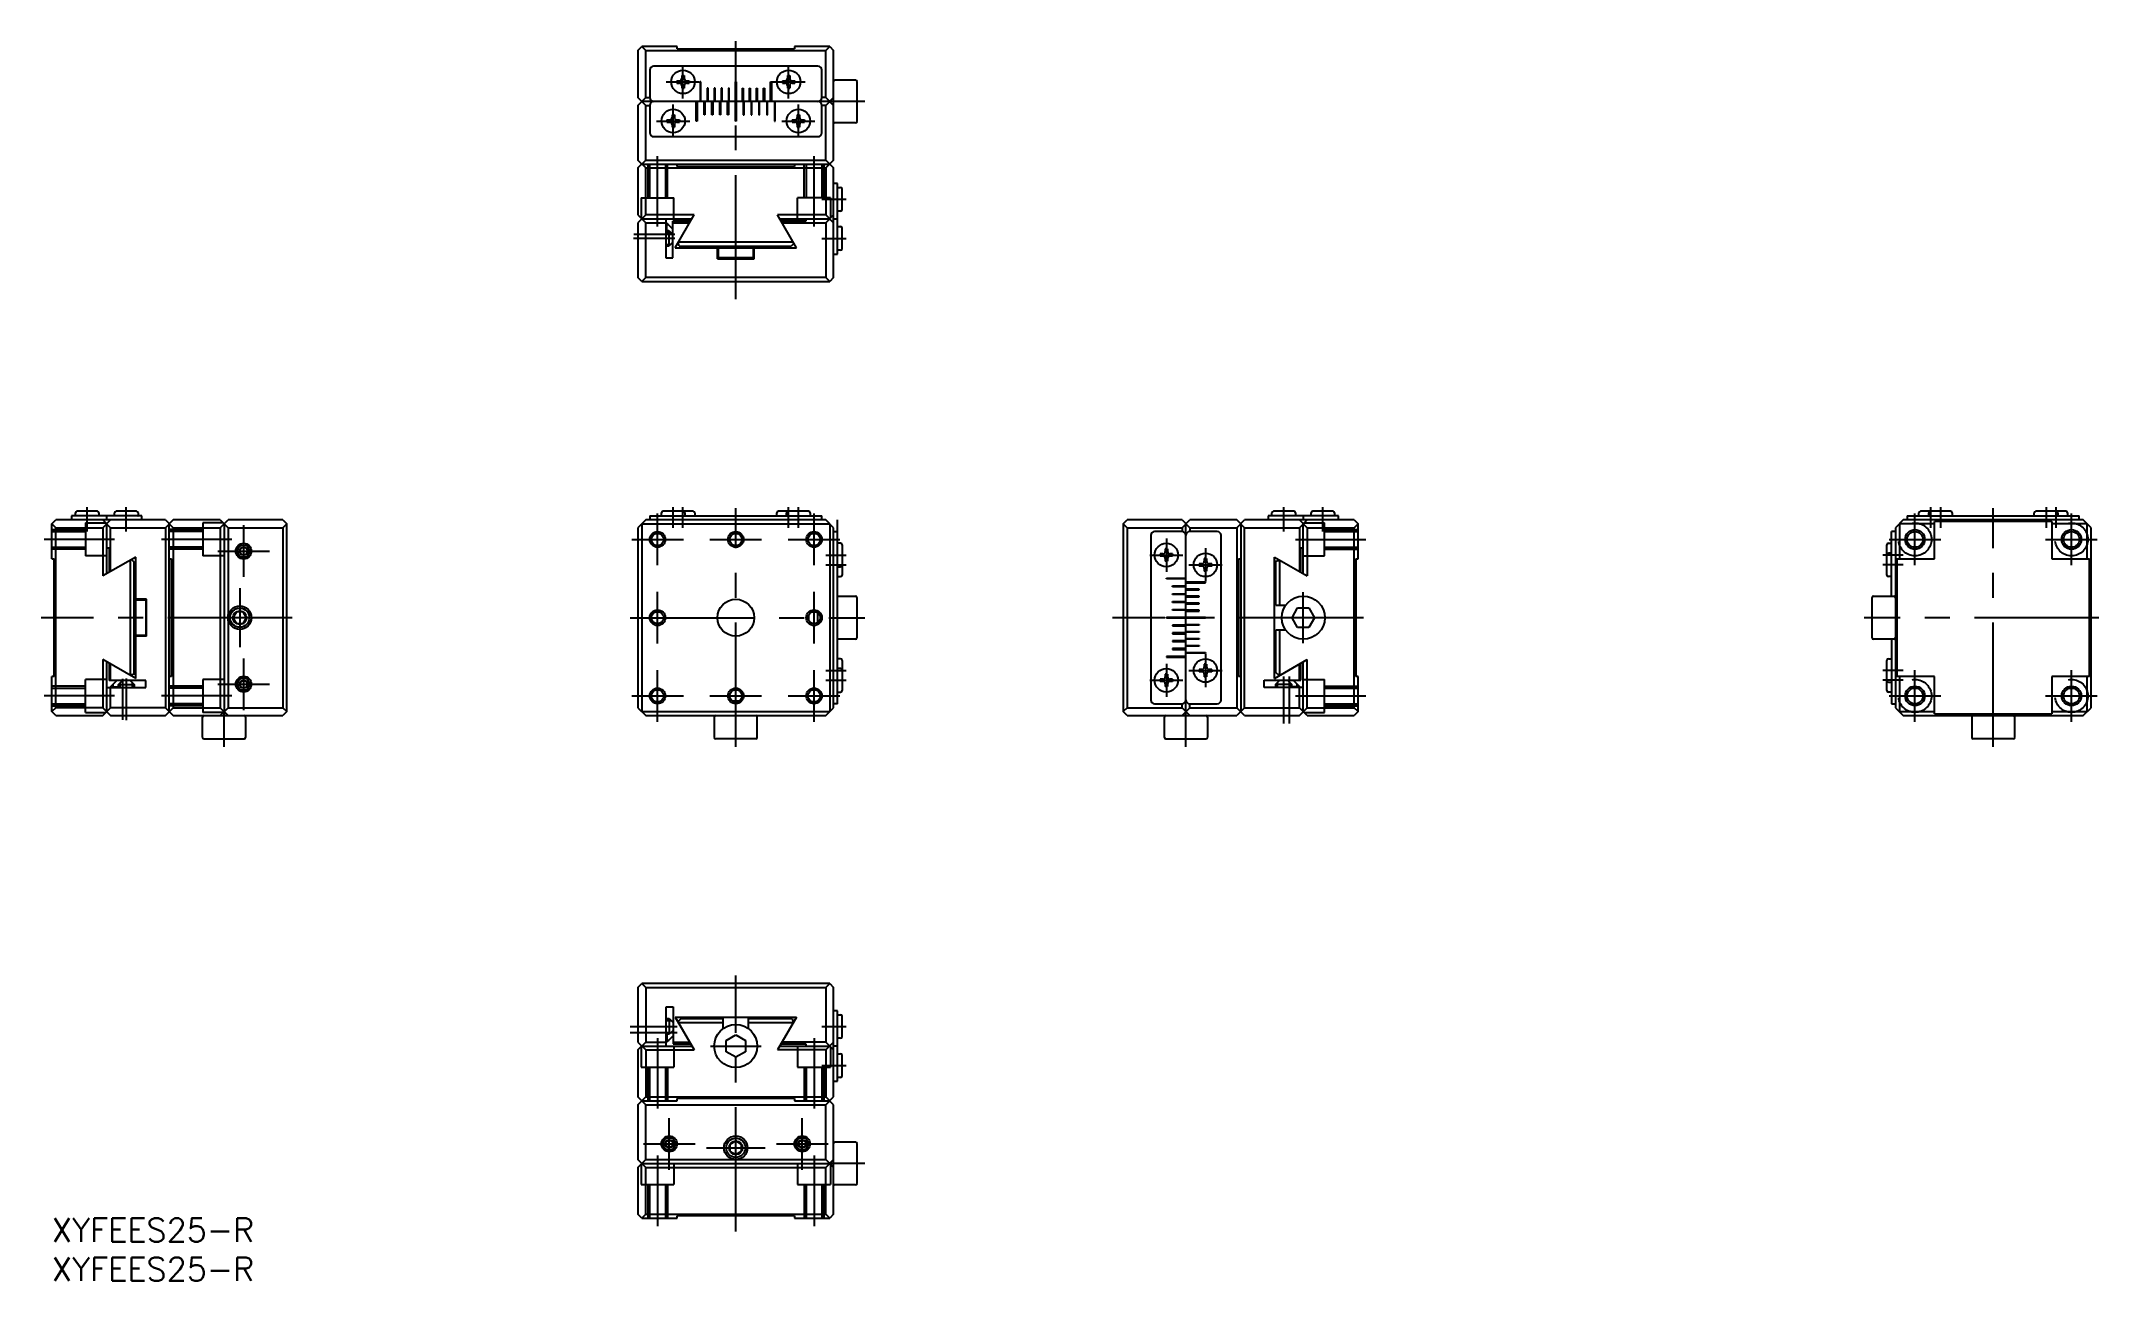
# Model space of a CAD drawing. Extents: x -1 to 262, y -8 to 150.
import ezdxf

# ---------------------------------------------------------------- set-up
doc = ezdxf.new("R2010")
doc.units = 0
doc.header["$LTSCALE"] = 0.5
doc.linetypes.add('CENTER', pattern=[50.8, 31.75, -6.35, 6.35, -6.35])
doc.linetypes.add('DASHED', pattern=[19.05, 12.7, -6.35])
for name, color, linetype in [('MSM_CENTER', 1, 'CENTER'), ('MSM_CONTINUOUS', 7, 'CONTINUOUS'), ('MSM_DASHED', 4, 'DASHED'), ('MSM_NARROW', 5, 'CONTINUOUS'), ('MSM_PART_NUMBER', 7, 'CONTINUOUS')]:
    doc.layers.add(name, color=color, linetype=linetype)
doc.styles.get("Standard").update_dxf_attribs({"font": 'txt.shx', "height": 2.5, "bigfont": 'bigfont.shx'})

# ---------------------------------------------------------------- blocks, each defined once
blk = doc.blocks.new('*U66')
at = {"layer": 'MSM_PART_NUMBER'}
blk.add_text('XYFEES25-R', height=3, dxfattribs=at).set_placement((0, -3))
blk = doc.blocks.new('*U67')
at = {"layer": 'MSM_PART_NUMBER'}
blk.add_text('XYFEES25-R', height=3, dxfattribs=at).set_placement((0, -8))

msp = doc.modelspace()

# ---------------------------------------------------------------- linework, layer by layer
at = {"layer": 'MSM_CENTER'}
for p, q in [((87.4, 117.41), (87.4, 150.39)), ((80.65, 143.07), (80.65, 147.32)), ((94.15, 143.07), (94.15, 147.32)), ((78.52, 145.19), (82.77, 145.19)), ((92.02, 145.19), (96.27, 145.19)), ((79.4, 138.07), (79.4, 142.32)), ((95.4, 138.07), (95.4, 142.32)), ((103.9, 142.69), (99.4, 142.69)), ((77.27, 140.19), (81.52, 140.19)), ((93.27, 140.19), (97.52, 140.19)), ((77.4, 126.69), (77.4, 135.69)), ((97.4, 126.69), (97.4, 135.69)), ((98.4, 130.19), (101.5, 130.19)), ((79.62, 125.19), (74.31, 125.19)), ((79.6, 125.69), (74.35, 125.69)), ((98.4, 125.19), (101.5, 125.19)), ((4.5, 87.73), (4.5, 90.83)), ((9.5, 87.73), (9.5, 90.83)), ((77.4, 83.43), (77.4, 90.03)), ((79.4, 88.23), (79.4, 90.83)), ((80.65, 88.23), (80.65, 90.83)), ((87.4, 60.23), (87.4, 90.73)), ((94.15, 88.23), (94.15, 90.83)), ((95.4, 88.23), (95.4, 90.83)), ((97.4, 83.43), (97.4, 90.03)), ((157.43, 87.73), (157.43, 90.83)), ((162.43, 87.73), (162.43, 90.83)), ((238.11, 83.43), (238.11, 90.03)), ((240.11, 90.83), (240.11, 88.23)), ((241.36, 90.83), (241.36, 88.23)), ((248.11, 60.23), (248.11, 90.73)), ((254.86, 90.83), (254.86, 88.23)), ((256.11, 90.83), (256.11, 88.23)), ((258.11, 83.43), (258.11, 90.03)), ((24.5, 88.53), (24.5, 81.93)), ((142.43, 86.85), (142.43, 82.6)), ((8, 86.73), (-1, 86.73)), ((23, 86.73), (14, 86.73)), ((21.2, 85.23), (27.8, 85.23)), ((74.1, 86.73), (80.7, 86.73)), ((84.1, 86.73), (90.7, 86.73)), ((94.1, 86.73), (100.7, 86.73)), ((98.9, 84.73), (101.5, 84.73)), ((140.3, 84.73), (144.55, 84.73)), ((147.43, 85.6), (147.43, 81.35)), ((158.93, 86.73), (167.93, 86.73)), ((236.61, 84.73), (234.01, 84.73)), ((234.81, 86.73), (241.41, 86.73)), ((254.81, 86.73), (261.41, 86.73)), ((98.9, 83.48), (101.5, 83.48)), ((145.3, 83.48), (149.55, 83.48)), ((236.61, 83.48), (234.01, 83.48)), ((24, 80.48), (24, 72.98)), ((77.4, 73.43), (77.4, 80.03)), ((97.4, 73.43), (97.4, 80.03)), ((159.93, 73.48), (159.93, 79.98)), ((30.7, 76.73), (-1.38, 76.73)), ((73.9, 76.73), (103.9, 76.73)), ((167.63, 76.73), (135.55, 76.73)), ((261.61, 76.73), (231.61, 76.73)), ((24.5, 71.53), (24.5, 64.93)), ((147.43, 72.1), (147.43, 67.85)), ((9, 68.93), (9, 63.68)), ((9.5, 68.96), (9.5, 63.64)), ((77.4, 63.43), (77.4, 70.03)), ((97.4, 63.43), (97.4, 70.03)), ((98.9, 69.98), (101.5, 69.98)), ((98.9, 68.73), (101.5, 68.73)), ((140.3, 68.73), (144.55, 68.73)), ((142.43, 70.85), (142.43, 66.6)), ((145.3, 69.98), (149.55, 69.98)), ((157.43, 63.23), (157.43, 69.23)), ((158.18, 63.23), (158.18, 69.23)), ((236.61, 69.98), (234.01, 69.98)), ((236.61, 68.73), (234.01, 68.73)), ((238.11, 63.43), (238.11, 70.03)), ((258.11, 63.43), (258.11, 70.03)), ((8, 66.73), (-1, 66.73)), ((23, 66.73), (14, 66.73)), ((21.2, 68.23), (27.8, 68.23)), ((74.1, 66.73), (80.7, 66.73)), ((84.1, 66.73), (90.7, 66.73)), ((94.1, 66.73), (100.7, 66.73)), ((158.93, 66.73), (167.93, 66.73)), ((234.81, 66.73), (241.41, 66.73)), ((254.81, 66.73), (261.41, 66.73)), ((22, 60.23), (22, 64.73)), ((144.93, 60.23), (144.93, 64.73)), ((87.4, -1.7), (87.4, 31)), ((73.9, 24.5), (79.9, 24.5)), ((73.9, 23.75), (79.9, 23.75)), ((98.4, 24.5), (101.5, 24.5)), ((77.4, 23), (77.4, 14)), ((77.4, 23), (77.4, 14)), ((84.15, 22), (90.65, 22)), ((97.4, 23), (97.4, 14)), ((97.4, 23), (97.4, 14)), ((98.4, 19.5), (101.5, 19.5)), ((78.9, 6.2), (78.9, 12.8)), ((95.9, 6.2), (95.9, 12.8)), ((75.6, 9.5), (82.2, 9.5)), ((77.4, 8), (77.4, -1)), ((83.65, 9), (91.15, 9)), ((92.6, 9.5), (99.2, 9.5)), ((97.4, 8), (97.4, -1)), ((103.9, 7), (99.4, 7))]:
    msp.add_line(p, q, dxfattribs=at)
at = {"layer": 'MSM_CONTINUOUS'}
for p, q in [((74.9, 149.19), (75.4, 149.69)), ((74.9, 149.19), (74.9, 143.19)), ((79.9, 149.69), (75.4, 149.69)), ((75.9, 149.19), (75.4, 149.69)), ((75.9, 143.19), (75.9, 149.19)), ((75.9, 149.19), (98.9, 149.19)), ((79.9, 149.39), (79.9, 149.69)), ((79.9, 149.39), (94.9, 149.39)), ((99.4, 149.69), (94.9, 149.69)), ((94.9, 149.69), (94.9, 149.39)), ((99.4, 149.69), (98.9, 149.19)), ((98.9, 143.19), (98.9, 149.19)), ((99.4, 149.69), (99.9, 149.19)), ((99.9, 135.19), (99.9, 149.19)), ((76.4, 146.69), (76.4, 143.19)), ((97.9, 147.19), (76.9, 147.19)), ((79.85, 145.34), (79.85, 145.04)), ((79.85, 145.34), (80.2, 145.34)), ((79.85, 145.04), (80.2, 145.04)), ((80.5, 145.99), (80.5, 145.64)), ((80.5, 145.99), (80.8, 145.99)), ((80.5, 144.74), (80.5, 144.39)), ((80.8, 145.99), (80.8, 145.64)), ((80.8, 144.74), (80.8, 144.39)), ((81.1, 145.34), (81.45, 145.34)), ((81.1, 145.04), (81.45, 145.04)), ((81.45, 145.34), (81.45, 145.04)), ((82.85, 145.19), (82.85, 142.69)), ((82.95, 145.19), (82.85, 145.19)), ((82.95, 142.69), (82.95, 145.19)), ((87.35, 145.19), (87.45, 145.19)), ((87.35, 140.19), (87.35, 145.19)), ((87.45, 145.19), (87.45, 140.19)), ((91.85, 142.69), (91.85, 145.19)), ((91.85, 145.19), (91.95, 145.19)), ((91.95, 145.19), (91.95, 142.69)), ((93.35, 145.34), (93.35, 145.04)), ((93.35, 145.34), (93.7, 145.34)), ((93.35, 145.04), (93.7, 145.04)), ((94, 145.99), (94, 145.64)), ((94, 145.99), (94.3, 145.99)), ((94, 144.74), (94, 144.39)), ((94.3, 145.99), (94.3, 145.64)), ((94.3, 144.74), (94.3, 144.39)), ((94.6, 145.34), (94.95, 145.34)), ((94.6, 145.04), (94.95, 145.04)), ((94.95, 145.34), (94.95, 145.04)), ((98.4, 143.19), (98.4, 146.69)), ((100.1, 145.44), (102.7, 145.44)), ((102.9, 140.14), (102.9, 145.24)), ((75.9, 142.19), (74.9, 143.19)), ((74.9, 142.19), (75.9, 143.19)), ((74.9, 142.19), (74.9, 135.19)), ((99.4, 142.69), (75.4, 142.69)), ((75.9, 143.19), (76.4, 143.19)), ((75.9, 135.19), (75.9, 142.19)), ((75.9, 142.19), (76.4, 142.19)), ((76.4, 142.19), (76.4, 138.69)), ((80.5, 144.39), (80.8, 144.39)), ((82.35, 140.19), (82.35, 142.69)), ((82.45, 142.69), (82.45, 140.19)), ((83.35, 140.99), (83.35, 142.69)), ((83.45, 142.69), (83.45, 140.99)), ((83.75, 144.39), (83.75, 142.69)), ((83.85, 144.39), (83.75, 144.39)), ((83.85, 142.69), (83.85, 144.39)), ((84.35, 140.99), (84.35, 142.69)), ((84.45, 142.69), (84.45, 140.99)), ((84.65, 144.39), (84.65, 142.69)), ((84.75, 144.39), (84.65, 144.39)), ((84.75, 142.69), (84.75, 144.39)), ((85.35, 140.99), (85.35, 142.69)), ((85.45, 142.69), (85.45, 140.99)), ((85.55, 144.39), (85.55, 142.69)), ((85.65, 144.39), (85.55, 144.39)), ((85.65, 142.69), (85.65, 144.39)), ((86.35, 140.99), (86.35, 142.69)), ((86.45, 144.39), (86.45, 140.99)), ((86.55, 144.39), (86.45, 144.39)), ((86.55, 142.69), (86.55, 144.39)), ((88.25, 142.69), (88.25, 144.39)), ((88.25, 144.39), (88.35, 144.39)), ((88.35, 144.39), (88.35, 140.99)), ((88.45, 140.99), (88.45, 142.69)), ((89.15, 142.69), (89.15, 144.39)), ((89.15, 144.39), (89.25, 144.39)), ((89.25, 144.39), (89.25, 142.69)), ((89.35, 142.69), (89.35, 140.99)), ((89.45, 140.99), (89.45, 142.69)), ((90.05, 142.69), (90.05, 144.39)), ((90.05, 144.39), (90.15, 144.39)), ((90.15, 144.39), (90.15, 142.69)), ((90.35, 142.69), (90.35, 140.99)), ((90.45, 140.99), (90.45, 142.69)), ((90.95, 142.69), (90.95, 144.39)), ((90.95, 144.39), (91.05, 144.39)), ((91.05, 144.39), (91.05, 142.69)), ((91.35, 142.69), (91.35, 140.99)), ((91.45, 140.99), (91.45, 142.69)), ((92.35, 142.69), (92.35, 140.19)), ((92.45, 140.19), (92.45, 142.69)), ((94, 144.39), (94.3, 144.39)), ((98.9, 143.19), (98.4, 143.19)), ((98.4, 138.69), (98.4, 142.19)), ((98.9, 142.19), (98.4, 142.19)), ((98.9, 142.19), (99.9, 143.19)), ((99.9, 142.19), (98.9, 143.19)), ((98.9, 135.19), (98.9, 142.19)), ((78.6, 140.34), (78.6, 140.04)), ((78.6, 140.34), (78.95, 140.34)), ((78.6, 140.04), (78.95, 140.04)), ((79.25, 140.99), (79.25, 140.64)), ((79.25, 140.99), (79.55, 140.99)), ((79.25, 139.74), (79.25, 139.39)), ((79.25, 139.39), (79.55, 139.39)), ((79.55, 140.99), (79.55, 140.64)), ((79.55, 139.74), (79.55, 139.39)), ((79.85, 140.34), (80.2, 140.34)), ((79.85, 140.04), (80.2, 140.04)), ((80.2, 140.34), (80.2, 140.04)), ((82.45, 140.19), (82.35, 140.19)), ((83.45, 140.99), (83.35, 140.99)), ((84.45, 140.99), (84.35, 140.99)), ((85.45, 140.99), (85.35, 140.99)), ((86.45, 140.99), (86.35, 140.99)), ((87.45, 140.19), (87.35, 140.19)), ((88.35, 140.99), (88.45, 140.99)), ((89.35, 140.99), (89.45, 140.99)), ((90.35, 140.99), (90.45, 140.99)), ((91.35, 140.99), (91.45, 140.99)), ((92.35, 140.19), (92.45, 140.19)), ((94.6, 140.34), (94.6, 140.04)), ((94.6, 140.34), (94.95, 140.34)), ((94.6, 140.04), (94.95, 140.04)), ((95.25, 140.99), (95.25, 140.64)), ((95.25, 140.99), (95.55, 140.99)), ((95.25, 139.74), (95.25, 139.39)), ((95.25, 139.39), (95.55, 139.39)), ((95.55, 140.99), (95.55, 140.64)), ((95.55, 139.74), (95.55, 139.39)), ((95.85, 140.34), (96.2, 140.34)), ((95.85, 140.04), (96.2, 140.04)), ((96.2, 140.34), (96.2, 140.04)), ((102.7, 139.94), (100.1, 139.94)), ((76.9, 138.19), (97.9, 138.19)), ((75.9, 134.19), (74.9, 135.19)), ((74.9, 134.19), (75.9, 135.19)), ((74.9, 134.19), (74.9, 128.19)), ((75.4, 134.69), (99.4, 134.69)), ((75.4, 134.69), (99.4, 134.69)), ((75.9, 135.19), (98.9, 135.19)), ((75.9, 128.19), (75.9, 134.19)), ((75.9, 134.19), (98.9, 134.19)), ((79.9, 134.39), (79.9, 134.69)), ((79.9, 134.39), (94.9, 134.39)), ((94.9, 134.69), (94.9, 134.39)), ((99.9, 135.19), (98.9, 134.19)), ((98.9, 135.19), (99.9, 134.19)), ((98.9, 134.19), (98.9, 128.19)), ((99.9, 120.19), (99.9, 134.19)), ((100.4, 132.19), (99.9, 132.19)), ((100.4, 123.19), (100.4, 132.19)), ((100.4, 131.69), (100.4, 131.71)), ((100.41, 131.69), (100.8, 131.69)), ((101, 128.89), (101, 131.49)), ((74.9, 128.19), (75.9, 127.19)), ((75.9, 128.19), (74.9, 127.19)), ((74.9, 127.19), (74.9, 120.19)), ((75.4, 127.69), (81.78, 127.69)), ((82.07, 128.19), (75.9, 128.19)), ((75.9, 120.19), (75.9, 127.19)), ((75.9, 127.19), (78.56, 127.19)), ((78.46, 127.69), (78.46, 122.69)), ((78.56, 127.19), (79.36, 126.39)), ((78.56, 127.19), (78.56, 126.19)), ((79.36, 122.69), (79.36, 127.39)), ((81.61, 127.39), (79.36, 127.39)), ((79.36, 127.19), (81.49, 127.19)), ((79.65, 123.99), (82.07, 128.19)), ((98.9, 128.19), (92.72, 128.19)), ((95.15, 123.99), (92.72, 128.19)), ((93.01, 127.69), (99.4, 127.69)), ((96.34, 127.39), (93.18, 127.39)), ((93.3, 127.19), (98.9, 127.19)), ((96.34, 127.69), (96.34, 127.39)), ((98.9, 127.19), (99.9, 128.19)), ((99.9, 127.19), (98.9, 128.19)), ((98.9, 127.19), (98.9, 120.19)), ((99.9, 127.69), (100.4, 127.69)), ((100.8, 128.69), (100.41, 128.69)), ((100.41, 126.69), (100.8, 126.69)), ((101, 123.89), (101, 126.49)), ((78.46, 126.19), (78.86, 126.19)), ((78.86, 124.19), (78.46, 124.19)), ((78.86, 126.19), (79.36, 125.69)), ((78.86, 126.19), (78.86, 124.2)), ((79.36, 124.69), (78.86, 124.19)), ((78.86, 124.2), (78.86, 124.19)), ((79.65, 123.99), (95.15, 123.99)), ((94.74, 124.69), (80.05, 124.69)), ((80.18, 124.19), (80.05, 124.69)), ((80.18, 124.19), (94.47, 124.19)), ((84.4, 123.99), (84.4, 124.19)), ((85.05, 122.59), (85.05, 123.99)), ((85.15, 123.99), (85.15, 122.69)), ((89.65, 122.69), (89.65, 123.99)), ((89.75, 122.59), (89.75, 123.99)), ((90.4, 124.19), (90.4, 123.99)), ((94.83, 124.54), (94.47, 124.19)), ((100.8, 123.69), (100.41, 123.69)), ((78.46, 122.69), (79.36, 122.69)), ((85.05, 122.59), (89.75, 122.59)), ((89.65, 122.69), (85.15, 122.69)), ((86.15, 122.69), (86.15, 122.59)), ((88.65, 122.69), (88.65, 122.59)), ((99.9, 123.19), (100.4, 123.19)), ((75.4, 119.69), (74.9, 120.19)), ((75.9, 120.19), (75.4, 119.69)), ((75.4, 119.69), (99.4, 119.69)), ((98.9, 120.19), (75.9, 120.19)), ((99.4, 119.69), (98.9, 120.19)), ((99.9, 120.19), (99.4, 119.69)), ((2.5, 89.73), (2.5, 89.23)), ((11.5, 89.73), (2.5, 89.73)), ((3, 89.73), (2.98, 89.73)), ((3, 89.74), (3, 90.13)), ((5.8, 90.33), (3.2, 90.33)), ((6, 90.13), (6, 89.74)), ((7, 89.23), (7, 89.73)), ((8, 89.74), (8, 90.13)), ((10.8, 90.33), (8.2, 90.33)), ((11, 90.13), (11, 89.74)), ((11.5, 89.23), (11.5, 89.73)), ((76.4, 89.73), (98.4, 89.73)), ((76.4, 89.73), (76.4, 89.23)), ((77.9, 89.73), (77.9, 90.13)), ((81.95, 90.33), (78.1, 90.33)), ((80.9, 90.13), (80.9, 89.73)), ((82.15, 90.13), (82.15, 89.73)), ((92.65, 89.73), (92.65, 90.13)), ((96.7, 90.33), (92.85, 90.33)), ((93.9, 89.73), (93.9, 90.13)), ((96.9, 90.13), (96.9, 89.73)), ((98.4, 89.23), (98.4, 89.73)), ((164.43, 89.73), (155.43, 89.73)), ((155.43, 89.73), (155.43, 89.23)), ((155.93, 89.73), (155.93, 90.13)), ((158.73, 90.33), (156.13, 90.33)), ((158.93, 90.13), (158.93, 89.73)), ((159.93, 89.73), (159.93, 89.23)), ((160.93, 89.73), (160.93, 90.13)), ((163.73, 90.33), (161.13, 90.33)), ((163.93, 90.13), (163.93, 89.73)), ((164.43, 89.23), (164.43, 89.73)), ((237.11, 89.73), (259.11, 89.73)), ((237.11, 89.73), (237.11, 89.23)), ((238.61, 89.73), (238.61, 90.13)), ((242.66, 90.33), (238.81, 90.33)), ((239.86, 89.73), (239.86, 90.13)), ((242.86, 90.13), (242.86, 89.73)), ((253.36, 89.73), (253.36, 90.13)), ((257.41, 90.33), (253.56, 90.33)), ((256.36, 90.13), (256.36, 89.73)), ((257.61, 90.13), (257.61, 89.73)), ((259.11, 89.23), (259.11, 89.73)), ((0, 88.73), (0.5, 89.23)), ((0, 88.73), (0.5, 88.23)), ((0, 84.23), (0, 88.73)), ((0, 84.23), (0, 88.73)), ((14.5, 89.23), (0.5, 89.23)), ((0.5, 88.23), (6.5, 88.23)), ((0.5, 65.23), (0.5, 88.23)), ((7.5, 88.23), (6.5, 89.23)), ((7.5, 89.23), (6.5, 88.23)), ((6.5, 88.23), (6.5, 82.06)), ((7, 82.34), (7, 88.73)), ((7.5, 88.23), (14.5, 88.23)), ((7.5, 82.63), (7.5, 88.23)), ((14.5, 89.23), (15.5, 88.23)), ((15.5, 89.23), (14.5, 88.23)), ((14.5, 88.23), (14.5, 65.23)), ((15, 64.73), (15, 88.73)), ((21.5, 89.23), (15.5, 89.23)), ((15.5, 88.23), (21.5, 88.23)), ((15.5, 88.23), (15.5, 65.23)), ((21.5, 88.23), (22.5, 89.23)), ((21.5, 89.23), (22.5, 88.23)), ((21.5, 88.23), (21.5, 65.23)), ((22, 88.73), (22, 64.23)), ((29.5, 89.23), (22.5, 89.23)), ((22.5, 88.23), (29.5, 88.23)), ((22.5, 88.23), (22.5, 65.23)), ((29.5, 89.23), (30, 88.73)), ((29.5, 88.23), (30, 88.73)), ((29.5, 88.23), (29.5, 65.23)), ((30, 64.73), (30, 88.73)), ((75.9, 89.23), (74.9, 88.23)), ((74.9, 88.23), (74.9, 65.23)), ((75.4, 88.73), (75.4, 64.73)), ((75.4, 88.73), (99.4, 88.73)), ((98.9, 89.23), (75.9, 89.23)), ((99.9, 88.23), (98.9, 89.23)), ((99.4, 88.73), (99.4, 64.73)), ((99.9, 65.23), (99.9, 88.23)), ((99.9, 87.73), (100.4, 87.73)), ((100.4, 65.73), (100.4, 89.23)), ((136.93, 88.73), (137.43, 89.23)), ((136.93, 88.73), (136.93, 64.73)), ((136.93, 88.73), (137.43, 88.23)), ((144.43, 89.23), (137.43, 89.23)), ((137.43, 88.23), (144.43, 88.23)), ((137.43, 88.23), (137.43, 65.23)), ((140.43, 87.23), (140.43, 66.23)), ((144.43, 87.73), (140.93, 87.73)), ((144.43, 88.23), (145.43, 89.23)), ((144.43, 89.23), (145.43, 88.23)), ((144.43, 88.23), (144.43, 87.73)), ((144.93, 64.73), (144.93, 88.73)), ((151.43, 89.23), (145.43, 89.23)), ((145.43, 88.23), (151.43, 88.23)), ((145.43, 88.23), (145.43, 87.73)), ((148.93, 87.73), (145.43, 87.73)), ((149.43, 66.23), (149.43, 87.23)), ((152.43, 88.23), (151.43, 89.23)), ((151.43, 88.23), (152.43, 89.23)), ((151.43, 88.23), (151.43, 65.23)), ((151.93, 88.73), (151.93, 64.73)), ((166.43, 89.23), (152.43, 89.23)), ((152.43, 65.23), (152.43, 88.23)), ((152.43, 88.23), (159.43, 88.23)), ((160.43, 89.23), (159.43, 88.23)), ((160.43, 88.23), (159.43, 89.23)), ((159.43, 88.23), (159.43, 82.63)), ((159.93, 82.34), (159.93, 88.73)), ((160.43, 88.23), (166.43, 88.23)), ((160.43, 88.23), (160.43, 82.06)), ((166.43, 89.23), (166.93, 88.73)), ((166.93, 88.73), (166.43, 88.23)), ((166.43, 65.23), (166.43, 88.23)), ((166.93, 84.23), (166.93, 88.73)), ((235.11, 79.48), (235.11, 87.73)), ((235.61, 87.73), (235.11, 87.73)), ((236.61, 89.23), (235.61, 88.23)), ((235.61, 88.23), (235.61, 65.23)), ((240.61, 88.73), (236.11, 88.73)), ((236.11, 88.73), (236.11, 84.23)), ((259.61, 89.23), (236.61, 89.23)), ((255.61, 89.03), (240.61, 89.03)), ((240.61, 84.23), (240.61, 89.03)), ((255.61, 89.03), (255.61, 84.23)), ((260.11, 88.73), (255.61, 88.73)), ((260.61, 88.23), (259.61, 89.23)), ((260.11, 84.23), (260.11, 88.73)), ((260.61, 65.23), (260.61, 88.23)), ((0, 84.23), (0.3, 84.23)), ((0.3, 69.23), (0.3, 84.23)), ((10.7, 84.48), (6.5, 82.06)), ((7, 85.67), (7.3, 85.67)), ((7.3, 85.67), (7.3, 82.52)), ((10.15, 84.16), (10.5, 83.81)), ((10.7, 68.98), (10.7, 84.48)), ((15, 84.23), (15.3, 84.23)), ((15.3, 69.23), (15.3, 84.23)), ((23.98, 85.23), (24.24, 85.68)), ((24.24, 84.78), (23.98, 85.23)), ((24.24, 85.68), (24.76, 85.68)), ((24.76, 84.78), (24.24, 84.78)), ((24.76, 85.68), (25.02, 85.23)), ((25.02, 85.23), (24.76, 84.78)), ((100.8, 86.23), (100.4, 86.23)), ((101, 86.03), (101, 82.18)), ((141.98, 84.88), (141.63, 84.88)), ((141.63, 84.88), (141.63, 84.58)), ((141.98, 84.58), (141.63, 84.58)), ((142.58, 85.53), (142.28, 85.53)), ((142.28, 85.53), (142.28, 85.18)), ((142.28, 84.28), (142.28, 83.93)), ((142.58, 85.53), (142.58, 85.18)), ((142.58, 84.28), (142.58, 83.93)), ((143.23, 84.88), (142.88, 84.88)), ((143.23, 84.58), (142.88, 84.58)), ((143.23, 84.88), (143.23, 84.58)), ((147.58, 84.28), (147.28, 84.28)), ((147.28, 84.28), (147.28, 83.93)), ((147.58, 84.28), (147.58, 83.93)), ((151.63, 84.23), (151.63, 69.23)), ((151.63, 84.23), (151.93, 84.23)), ((156.23, 68.98), (156.23, 84.48)), ((156.23, 84.48), (160.43, 82.06)), ((159.63, 82.52), (159.63, 85.67)), ((159.63, 85.67), (159.93, 85.67)), ((166.63, 84.23), (166.63, 69.23)), ((166.63, 84.23), (166.93, 84.23)), ((234.51, 82.18), (234.51, 86.03)), ((234.71, 86.23), (235.11, 86.23)), ((235.11, 84.98), (234.71, 84.98)), ((235.81, 84.23), (240.61, 84.23)), ((235.81, 84.23), (235.81, 69.23)), ((255.61, 84.23), (260.41, 84.23)), ((260.41, 69.23), (260.41, 84.23)), ((10, 84.08), (10, 69.38)), ((10.5, 69.52), (10.5, 83.81)), ((100.4, 83.23), (100.8, 83.23)), ((100.4, 81.98), (100.8, 81.98)), ((142.58, 83.93), (142.28, 83.93)), ((142.43, 81.68), (142.43, 81.78)), ((142.43, 81.78), (144.93, 81.78)), ((144.93, 81.68), (142.43, 81.68)), ((146.98, 83.63), (146.63, 83.63)), ((146.63, 83.63), (146.63, 83.33)), ((146.98, 83.33), (146.63, 83.33)), ((147.28, 83.03), (147.28, 82.68)), ((147.58, 82.68), (147.28, 82.68)), ((147.58, 83.03), (147.58, 82.68)), ((148.23, 83.63), (147.88, 83.63)), ((148.23, 83.33), (147.88, 83.33)), ((148.23, 83.63), (148.23, 83.33)), ((156.43, 83.93), (156.94, 84.07)), ((156.43, 78.33), (156.43, 83.93)), ((156.93, 78.33), (156.93, 84.06)), ((235.11, 81.98), (234.71, 81.98)), ((10.5, 79.73), (10.7, 79.73)), ((12.1, 79.08), (10.7, 79.08)), ((12, 78.98), (10.7, 78.98)), ((12, 78.98), (12, 74.48)), ((12.1, 74.38), (12.1, 79.08)), ((100.4, 79.48), (102.7, 79.48)), ((102.9, 74.18), (102.9, 79.28)), ((143.23, 80.68), (143.23, 80.78)), ((143.23, 80.78), (144.93, 80.78)), ((144.93, 80.68), (143.23, 80.68)), ((143.23, 79.68), (143.23, 79.78)), ((143.23, 79.78), (144.93, 79.78)), ((144.93, 79.68), (143.23, 79.68)), ((147.43, 81.28), (144.93, 81.28)), ((144.93, 81.18), (147.43, 81.18)), ((146.63, 80.38), (144.93, 80.38)), ((144.93, 80.28), (146.63, 80.28)), ((146.63, 79.48), (144.93, 79.48)), ((144.93, 79.38), (146.63, 79.38)), ((146.63, 80.28), (146.63, 80.38)), ((146.63, 79.38), (146.63, 79.48)), ((147.43, 81.18), (147.43, 81.28)), ((156.23, 79.73), (156.43, 79.73)), ((232.61, 79.28), (232.61, 74.18)), ((232.81, 79.48), (235.41, 79.48)), ((12, 77.98), (12.1, 77.98)), ((23.57, 77.48), (23.13, 76.73)), ((23.13, 76.73), (23.57, 75.98)), ((24.43, 77.48), (23.57, 77.48)), ((24.87, 76.73), (24.43, 77.48)), ((24.43, 75.98), (24.87, 76.73)), ((96.7, 77.08), (96.7, 76.38)), ((97.9, 76.13), (97.9, 77.33)), ((142.43, 76.68), (142.43, 76.78)), ((142.43, 76.78), (147.43, 76.78)), ((147.43, 76.68), (142.43, 76.68)), ((143.23, 78.68), (143.23, 78.78)), ((143.23, 78.78), (144.93, 78.78)), ((144.93, 78.68), (143.23, 78.68)), ((143.23, 77.68), (143.23, 77.78)), ((143.23, 77.78), (144.93, 77.78)), ((146.63, 77.68), (143.23, 77.68)), ((146.63, 78.58), (144.93, 78.58)), ((144.93, 78.48), (146.63, 78.48)), ((144.93, 77.58), (146.63, 77.58)), ((146.63, 78.48), (146.63, 78.58)), ((146.63, 77.58), (146.63, 77.68)), ((147.43, 76.78), (147.43, 76.68)), ((156.43, 78.33), (157.69, 78.33)), ((158.49, 76.73), (159.21, 77.98)), ((159.21, 75.48), (158.49, 76.73)), ((159.21, 77.98), (160.65, 77.98)), ((160.65, 77.98), (161.37, 76.73)), ((161.37, 76.73), (160.65, 75.48)), ((10.7, 73.73), (10.5, 73.73)), ((10.7, 74.48), (12, 74.48)), ((12.1, 74.38), (10.7, 74.38)), ((12, 75.48), (12.1, 75.48)), ((23.57, 75.98), (24.43, 75.98)), ((102.7, 73.98), (100.4, 73.98)), ((146.63, 75.78), (143.23, 75.78)), ((143.23, 75.78), (143.23, 75.68)), ((143.23, 75.68), (144.93, 75.68)), ((143.23, 74.78), (143.23, 74.68)), ((144.93, 74.78), (143.23, 74.78)), ((143.23, 74.68), (144.93, 74.68)), ((143.23, 73.78), (143.23, 73.68)), ((144.93, 73.78), (143.23, 73.78)), ((143.23, 73.68), (144.93, 73.68)), ((144.93, 75.88), (146.63, 75.88)), ((144.93, 74.98), (146.63, 74.98)), ((146.63, 74.88), (144.93, 74.88)), ((144.93, 74.08), (146.63, 74.08)), ((146.63, 73.98), (144.93, 73.98)), ((146.63, 75.88), (146.63, 75.78)), ((146.63, 74.98), (146.63, 74.88)), ((146.63, 74.08), (146.63, 73.98)), ((156.43, 73.73), (156.23, 73.73)), ((157.69, 75.13), (156.43, 75.13)), ((156.43, 69.73), (156.43, 75.13)), ((156.93, 69.38), (156.93, 75.13)), ((160.65, 75.48), (159.21, 75.48)), ((235.41, 73.98), (232.81, 73.98)), ((235.11, 73.98), (235.11, 65.73)), ((10.7, 68.98), (6.5, 71.4)), ((6.5, 71.4), (6.5, 65.23)), ((7, 64.73), (7, 71.12)), ((100.8, 71.48), (100.4, 71.48)), ((101, 71.28), (101, 67.43)), ((142.43, 71.78), (142.43, 71.68)), ((144.93, 71.78), (142.43, 71.78)), ((142.43, 71.68), (144.93, 71.68)), ((143.23, 72.78), (143.23, 72.68)), ((144.93, 72.78), (143.23, 72.78)), ((143.23, 72.68), (144.93, 72.68)), ((144.93, 73.18), (146.63, 73.18)), ((146.63, 73.08), (144.93, 73.08)), ((144.93, 72.28), (147.43, 72.28)), ((147.43, 72.18), (144.93, 72.18)), ((146.63, 73.18), (146.63, 73.08)), ((147.43, 72.28), (147.43, 72.18)), ((156.23, 68.98), (160.43, 71.4)), ((159.93, 64.73), (159.93, 71.11)), ((160.43, 65.23), (160.43, 71.4)), ((234.51, 67.43), (234.51, 71.28)), ((234.71, 71.48), (235.11, 71.48)), ((0, 64.73), (0, 69.23)), ((0, 64.73), (0, 69.23)), ((0.3, 69.23), (0, 69.23)), ((7.3, 70.94), (7.3, 68.69)), ((12, 68.69), (7.3, 68.69)), ((7.5, 68.69), (7.5, 70.83)), ((7.5, 67.89), (8.3, 68.69)), ((8.5, 68.19), (9, 68.69)), ((10.5, 69.52), (10, 69.38)), ((10, 68.69), (10.5, 68.19)), ((12, 67.79), (12, 68.69)), ((15.3, 69.23), (15, 69.23)), ((23.98, 68.23), (24.24, 68.68)), ((24.24, 68.68), (24.76, 68.68)), ((24.76, 68.68), (25.02, 68.23)), ((100.8, 70.23), (100.4, 70.23)), ((141.98, 68.88), (141.63, 68.88)), ((141.63, 68.88), (141.63, 68.58)), ((141.98, 68.58), (141.63, 68.58)), ((142.58, 69.53), (142.28, 69.53)), ((142.28, 69.53), (142.28, 69.18)), ((142.58, 69.53), (142.58, 69.18)), ((143.23, 68.88), (142.88, 68.88)), ((143.23, 68.58), (142.88, 68.58)), ((143.23, 68.88), (143.23, 68.58)), ((146.98, 70.13), (146.63, 70.13)), ((146.63, 70.13), (146.63, 69.83)), ((146.98, 69.83), (146.63, 69.83)), ((147.58, 70.78), (147.28, 70.78)), ((147.28, 70.78), (147.28, 70.43)), ((147.28, 69.53), (147.28, 69.18)), ((147.58, 69.18), (147.28, 69.18)), ((147.58, 70.78), (147.58, 70.43)), ((147.58, 69.53), (147.58, 69.18)), ((148.23, 70.13), (147.88, 70.13)), ((148.23, 69.83), (147.88, 69.83)), ((148.23, 70.13), (148.23, 69.83)), ((151.93, 69.23), (151.63, 69.23)), ((154.93, 67.83), (154.93, 68.73)), ((154.93, 68.73), (159.63, 68.73)), ((156.83, 69.33), (156.43, 69.73)), ((156.43, 68.23), (156.93, 68.73)), ((157.93, 68.73), (158.43, 68.23)), ((158.63, 68.73), (159.43, 67.93)), ((159.43, 68.73), (159.43, 70.82)), ((159.63, 68.73), (159.63, 70.94)), ((166.93, 69.23), (166.63, 69.23)), ((166.93, 64.73), (166.93, 69.23)), ((234.71, 68.48), (235.11, 68.48)), ((240.61, 69.23), (235.81, 69.23)), ((236.11, 69.23), (236.11, 64.73)), ((240.61, 64.43), (240.61, 69.23)), ((255.61, 69.23), (255.61, 64.43)), ((260.41, 69.23), (255.61, 69.23)), ((260.11, 64.73), (260.11, 69.23)), ((7, 67.79), (12, 67.79)), ((7.5, 67.89), (8.5, 67.89)), ((7.5, 65.23), (7.5, 67.89)), ((8.5, 67.79), (8.5, 68.19)), ((8.5, 68.19), (10.5, 68.19)), ((10.5, 68.19), (10.5, 67.79)), ((10.5, 68.19), (10.5, 68.19)), ((24.24, 67.78), (23.98, 68.23)), ((24.76, 67.78), (24.24, 67.78)), ((25.02, 68.23), (24.76, 67.78)), ((86.9, 66.12), (87.89, 66.12)), ((100.4, 67.23), (100.8, 67.23)), ((142.28, 68.28), (142.28, 67.93)), ((142.58, 67.93), (142.28, 67.93)), ((142.58, 68.28), (142.58, 67.93)), ((159.93, 67.83), (154.93, 67.83)), ((156.43, 67.83), (156.43, 68.23)), ((156.43, 68.23), (158.43, 68.23)), ((158.43, 68.23), (158.43, 67.83)), ((158.43, 67.93), (159.43, 67.93)), ((159.43, 65.23), (159.43, 67.93)), ((235.11, 67.23), (234.71, 67.23)), ((0.5, 65.23), (0, 64.73)), ((0.5, 64.23), (0, 64.73)), ((6.5, 65.23), (0.5, 65.23)), ((0.5, 64.23), (6.5, 64.23)), ((6.5, 64.23), (7.5, 65.23)), ((6.5, 65.23), (7.5, 64.23)), ((14.5, 65.23), (7.5, 65.23)), ((7.5, 64.23), (14.5, 64.23)), ((14.5, 64.23), (15.5, 65.23)), ((14.5, 65.23), (15.5, 64.23)), ((15.5, 65.23), (21.5, 65.23)), ((15.5, 64.23), (29.5, 64.23)), ((19.25, 61.43), (19.25, 64.03)), ((21.5, 65.23), (22.5, 64.23)), ((21.5, 64.23), (22.5, 65.23)), ((22.5, 65.23), (29.5, 65.23)), ((24.75, 64.03), (24.75, 61.43)), ((29.5, 65.23), (30, 64.73)), ((30, 64.73), (29.5, 64.23)), ((74.9, 65.23), (75.9, 64.23)), ((75.4, 64.73), (99.4, 64.73)), ((75.9, 64.23), (98.9, 64.23)), ((84.65, 64.03), (84.65, 61.43)), ((90.15, 61.43), (90.15, 64.03)), ((98.9, 64.23), (99.9, 65.23)), ((100.4, 65.73), (99.9, 65.73)), ((137.43, 65.23), (136.93, 64.73)), ((137.43, 64.23), (136.93, 64.73)), ((137.43, 65.23), (144.43, 65.23)), ((137.43, 64.23), (151.43, 64.23)), ((140.93, 65.73), (144.43, 65.73)), ((142.18, 61.43), (142.18, 64.03)), ((144.43, 65.23), (144.43, 65.73)), ((144.43, 65.23), (145.43, 64.23)), ((144.43, 64.23), (145.43, 65.23)), ((145.43, 65.73), (148.93, 65.73)), ((145.43, 65.23), (145.43, 65.73)), ((145.43, 65.23), (151.43, 65.23)), ((147.68, 64.03), (147.68, 61.43)), ((152.43, 65.23), (151.43, 64.23)), ((152.43, 64.23), (151.43, 65.23)), ((152.43, 65.23), (159.43, 65.23)), ((152.43, 64.23), (159.43, 64.23)), ((159.43, 64.23), (160.43, 65.23)), ((160.43, 64.23), (159.43, 65.23)), ((160.43, 65.23), (166.43, 65.23)), ((160.43, 64.23), (166.43, 64.23)), ((166.93, 64.73), (166.43, 65.23)), ((166.93, 64.73), (166.43, 64.23)), ((235.11, 65.73), (235.61, 65.73)), ((235.61, 65.23), (236.61, 64.23)), ((236.11, 64.73), (240.61, 64.73)), ((236.61, 64.23), (259.61, 64.23)), ((240.61, 64.43), (255.61, 64.43)), ((245.36, 64.03), (245.36, 61.43)), ((250.86, 61.43), (250.86, 64.03)), ((255.61, 64.73), (260.11, 64.73)), ((259.61, 64.23), (260.61, 65.23)), ((19.45, 61.23), (24.55, 61.23)), ((24.55, 61.23), (24.55, 61.23)), ((89.95, 61.23), (84.85, 61.23)), ((142.38, 61.23), (147.48, 61.23)), ((250.66, 61.23), (245.56, 61.23)), ((74.9, 29.5), (75.4, 30)), ((74.9, 29.5), (74.9, 22.5)), ((75.9, 29.5), (75.4, 30)), ((99.4, 30), (75.4, 30)), ((75.9, 29.5), (75.9, 22.5)), ((75.9, 29.5), (98.9, 29.5)), ((98.9, 29.5), (99.4, 30)), ((98.9, 29.5), (98.9, 22.5)), ((99.4, 30), (99.9, 29.5)), ((99.9, 15.5), (99.9, 29.5)), ((78.5, 22), (78.5, 27)), ((78.5, 27), (79.4, 27)), ((79.4, 27), (79.4, 22.3)), ((100.4, 26.5), (99.9, 26.5)), ((100.4, 17.5), (100.4, 26.5)), ((78.5, 25.5), (78.9, 25.5)), ((78.9, 25.5), (79.4, 25)), ((78.9, 25.5), (78.9, 23.5)), ((79.4, 24), (78.9, 23.5)), ((79.65, 25.7), (95.15, 25.7)), ((79.65, 25.7), (82.07, 21.5)), ((79.99, 25.1), (80.4, 25.5)), ((80.05, 25), (85.8, 25)), ((80.4, 25.5), (85.8, 25.5)), ((84.4, 25.5), (84.4, 25.7)), ((85.8, 24.24), (85.8, 25.5)), ((89, 25.5), (89, 24.24)), ((89, 25.5), (94.6, 25.5)), ((89, 25), (94.73, 25)), ((90.4, 25.7), (90.4, 25.5)), ((95.15, 25.7), (92.72, 21.5)), ((94.6, 25.5), (94.73, 24.99)), ((100.4, 26), (100.8, 26)), ((101, 23.2), (101, 25.8)), ((74.9, 22.5), (75.9, 21.5)), ((74.9, 21.5), (75.9, 22.5)), ((74.9, 21.5), (74.9, 15.5)), ((75.4, 22), (81.77, 22)), ((75.9, 22.5), (78.6, 22.5)), ((75.9, 21.5), (75.9, 15.5)), ((75.9, 21.5), (82.07, 21.5)), ((78.9, 23.5), (78.5, 23.5)), ((78.6, 23.5), (78.6, 22.5)), ((79.4, 23.3), (78.6, 22.5)), ((79.4, 22.5), (81.49, 22.5)), ((79.4, 22.3), (81.6, 22.3)), ((86.15, 22.72), (87.4, 23.44)), ((86.15, 21.28), (86.15, 22.72)), ((87.4, 20.56), (86.15, 21.28)), ((87.4, 23.44), (88.65, 22.72)), ((88.65, 21.28), (87.4, 20.56)), ((88.65, 22.72), (88.65, 21.28)), ((98.9, 21.5), (92.72, 21.5)), ((93.01, 22), (99.4, 22)), ((93.18, 22.3), (96.34, 22.3)), ((98.9, 22.5), (93.3, 22.5)), ((96.34, 22.3), (96.34, 22)), ((99.9, 21.5), (98.9, 22.5)), ((98.9, 21.5), (99.9, 22.5)), ((98.9, 21.5), (98.9, 15.5)), ((100.4, 22), (99.9, 22)), ((100.8, 23), (100.4, 23)), ((100.4, 21), (100.8, 21)), ((101, 18.2), (101, 20.8)), ((99.9, 17.5), (100.4, 17.5)), ((100.8, 18), (100.4, 18)), ((75.9, 14.5), (74.9, 15.5)), ((74.9, 14.5), (75.9, 15.5)), ((74.9, 14.5), (74.9, 7.5)), ((75.4, 15), (79.9, 15)), ((75.9, 15.5), (98.9, 15.5)), ((75.9, 7.5), (75.9, 14.5)), ((75.9, 14.5), (98.9, 14.5)), ((79.9, 15), (79.9, 15.3)), ((94.9, 15.3), (79.9, 15.3)), ((94.9, 15.3), (94.9, 15)), ((94.9, 15), (99.4, 15)), ((98.9, 14.5), (99.9, 15.5)), ((99.9, 14.5), (98.9, 15.5)), ((98.9, 7.5), (98.9, 14.5)), ((99.9, 0.5), (99.9, 14.5)), ((78.45, 9.76), (78.9, 10.02)), ((78.45, 9.24), (78.45, 9.76)), ((78.9, 8.98), (78.45, 9.24)), ((78.9, 10.02), (79.35, 9.76)), ((79.35, 9.24), (78.9, 8.98)), ((79.35, 9.76), (79.35, 9.24)), ((87.4, 9.87), (86.65, 9.43)), ((86.65, 9.43), (86.65, 8.57)), ((86.65, 8.57), (87.4, 8.13)), ((88.15, 9.43), (87.4, 9.87)), ((87.4, 8.13), (88.15, 8.57)), ((88.15, 8.57), (88.15, 9.43)), ((95.45, 9.76), (95.9, 10.02)), ((95.45, 9.24), (95.45, 9.76)), ((95.9, 8.98), (95.45, 9.24)), ((95.9, 10.02), (96.35, 9.76)), ((96.35, 9.24), (95.9, 8.98)), ((96.35, 9.76), (96.35, 9.24)), ((100.1, 9.75), (102.7, 9.75)), ((102.9, 9.55), (102.9, 9.55)), ((102.9, 4.45), (102.9, 9.55)), ((75.9, 6.5), (74.9, 7.5)), ((74.9, 6.5), (75.9, 7.5)), ((74.9, 6.5), (74.9, 0.5)), ((75.4, 7), (99.9, 7)), ((75.9, 7.5), (98.9, 7.5)), ((75.9, 0.5), (75.9, 6.5)), ((75.9, 6.5), (98.9, 6.5)), ((98.9, 6.5), (99.9, 7.5)), ((99.9, 6.5), (98.9, 7.5)), ((98.9, 0.5), (98.9, 6.5)), ((102.7, 4.25), (100.1, 4.25)), ((75.4, 0), (74.9, 0.5)), ((75.4, 0), (75.9, 0.5)), ((75.9, 0.5), (98.9, 0.5)), ((94.9, 0.3), (79.9, 0.3)), ((79.9, 0), (79.9, 0.3)), ((94.9, 0.3), (94.9, 0)), ((99.4, 0), (98.9, 0.5)), ((99.9, 0.5), (99.4, 0)), ((75.4, 0), (79.9, 0)), ((94.9, 0), (99.4, 0))]:
    msp.add_line(p, q, dxfattribs=at)
for centre, radius in [((80.65, 145.19), 1.5), ((94.15, 145.19), 1.5), ((79.4, 140.19), 1.5), ((95.4, 140.19), 1.5), ((77.4, 86.73), 0.783), ((87.4, 86.73), 0.783), ((97.4, 86.73), 0.783), ((238.11, 86.73), 1.01), ((258.11, 86.73), 1.01), ((24.5, 85.23), 1), ((24.5, 85.23), 0.52), ((142.43, 84.73), 1.5), ((147.43, 83.48), 1.5), ((87.4, 76.73), 2.35), ((159.93, 76.73), 2.75), ((24, 76.73), 1.23), ((24, 76.73), 0.866), ((77.4, 76.73), 0.783), ((97.4, 76.73), 0.783), ((147.43, 69.98), 1.5), ((24.5, 68.23), 1), ((24.5, 68.23), 0.52), ((142.43, 68.73), 1.5), ((77.4, 66.73), 0.783), ((87.4, 66.73), 0.783), ((97.4, 66.73), 0.783), ((238.11, 66.73), 1.01), ((258.11, 66.73), 1.01), ((87.4, 22), 2.75), ((78.9, 9.5), 1), ((78.9, 9.5), 0.52), ((87.4, 9), 1.23), ((87.4, 9), 0.866), ((95.9, 9.5), 1), ((95.9, 9.5), 0.52)]:
    msp.add_circle(centre, radius, dxfattribs=at)
for centre, radius, start, end in [((76.9, 146.69), 0.5, 90, 180), ((80.2, 145.64), 0.3, 270, 0), ((80.2, 144.74), 0.3, 0, 90), ((81.1, 145.64), 0.3, 180, 270), ((81.1, 144.74), 0.3, 90, 180), ((93.7, 145.64), 0.3, 270, 0), ((93.7, 144.74), 0.3, 0, 90), ((94.6, 145.64), 0.3, 180, 270), ((94.6, 144.74), 0.3, 90, 180), ((97.9, 146.69), 0.5, 0, 90), ((100.1, 145.24), 0.2, 90, 180), ((102.7, 145.24), 0.2, 0, 90), ((76.9, 143.19), 0.5, 180, 270), ((76.9, 142.19), 0.5, 90, 180), ((97.9, 143.19), 0.5, 270, 0), ((97.9, 142.19), 0.5, 0, 90), ((78.95, 140.64), 0.3, 270, 0), ((78.95, 139.74), 0.3, 0, 90), ((79.85, 140.64), 0.3, 180, 270), ((79.85, 139.74), 0.3, 90, 180), ((94.95, 140.64), 0.3, 270, 0), ((94.95, 139.74), 0.3, 0, 90), ((95.85, 140.64), 0.3, 180, 270), ((95.85, 139.74), 0.3, 90, 180), ((100.1, 140.14), 0.2, 180, 270), ((102.7, 140.14), 0.2, 270, 0), ((76.9, 138.69), 0.5, 180, 270), ((97.9, 138.69), 0.5, 270, 0), ((100.41, 131.68), 0.01, 90, 180), ((100.8, 131.49), 0.2, 0, 90), ((100.8, 128.89), 0.2, 270, 0), ((100.41, 128.7), 0.01, 180, 270), ((100.41, 126.68), 0.01, 90, 180), ((100.8, 126.49), 0.2, 0, 90), ((100.41, 123.7), 0.01, 180, 270), ((100.8, 123.89), 0.2, 270, 0), ((3.2, 90.13), 0.2, 90, 180), ((3.01, 89.74), 0.01, 180, 270), ((5.8, 90.13), 0.2, 0, 90), ((5.99, 89.74), 0.01, 270, 0), ((8.2, 90.13), 0.2, 90, 180), ((8.01, 89.74), 0.01, 180, 270), ((10.8, 90.13), 0.2, 0, 90), ((10.99, 89.74), 0.01, 270, 0), ((78.1, 90.13), 0.2, 90, 180), ((80.7, 90.13), 0.2, 0, 90), ((81.95, 90.13), 0.2, 0, 90), ((92.85, 90.13), 0.2, 90, 180), ((94.1, 90.13), 0.2, 90, 180), ((96.7, 90.13), 0.2, 0, 90), ((156.13, 90.13), 0.2, 90, 180), ((158.73, 90.13), 0.2, 0, 90), ((161.13, 90.13), 0.2, 90, 180), ((163.73, 90.13), 0.2, 0, 90), ((238.81, 90.13), 0.2, 90, 180), ((240.06, 90.13), 0.2, 90, 180), ((242.66, 90.13), 0.2, 0, 90), ((253.56, 90.13), 0.2, 90, 180), ((256.16, 90.13), 0.2, 0, 90), ((257.41, 90.13), 0.2, 0, 90), ((140.93, 87.23), 0.5, 90, 180), ((144.43, 87.23), 0.5, 0, 90), ((145.43, 87.23), 0.5, 90, 180), ((148.93, 87.23), 0.5, 0, 90), ((100.8, 86.03), 0.2, 0, 90), ((141.98, 85.18), 0.3, 270, 0), ((141.98, 84.28), 0.3, 0, 90), ((142.88, 85.18), 0.3, 180, 270), ((142.88, 84.28), 0.3, 90, 180), ((234.71, 86.03), 0.2, 90, 180), ((234.71, 84.78), 0.2, 90, 180), ((100.8, 83.43), 0.2, 270, 0), ((100.8, 82.18), 0.2, 270, 0), ((146.98, 83.93), 0.3, 270, 0), ((146.98, 83.03), 0.3, 0, 90), ((147.88, 83.93), 0.3, 180, 270), ((147.88, 83.03), 0.3, 90, 180), ((234.71, 82.18), 0.2, 180, 270), ((102.7, 79.28), 0.2, 0, 90), ((232.81, 79.28), 0.2, 90, 180), ((235.41, 79.28), 0.2, 0, 90), ((102.7, 74.18), 0.2, 270, 0), ((232.81, 74.18), 0.2, 180, 270), ((235.41, 74.18), 0.2, 270, 0), ((100.8, 71.28), 0.2, 0, 90), ((234.71, 71.28), 0.2, 90, 180), ((100.8, 70.03), 0.2, 0, 90), ((141.98, 69.18), 0.3, 270, 360), ((141.98, 68.28), 0.3, 0, 90), ((142.88, 69.18), 0.3, 180, 270), ((142.88, 68.28), 0.3, 90, 180), ((146.98, 70.43), 0.3, 270, 360), ((146.98, 69.53), 0.3, 0, 90), ((147.88, 70.43), 0.3, 180, 270), ((147.88, 69.53), 0.3, 90, 180), ((234.71, 68.68), 0.2, 180, 270), ((100.8, 67.43), 0.2, 270, 0), ((140.93, 66.23), 0.5, 180, 270), ((144.43, 66.23), 0.5, 270, 0), ((145.43, 66.23), 0.5, 180, 270), ((148.93, 66.23), 0.5, 270, 0), ((234.71, 67.43), 0.2, 180, 270), ((19.45, 64.03), 0.2, 90, 180), ((24.55, 64.03), 0.2, 0, 90), ((84.85, 64.03), 0.2, 90, 180), ((89.95, 64.03), 0.2, 0, 90), ((142.38, 64.03), 0.2, 90, 180), ((147.48, 64.03), 0.2, 0, 90), ((245.56, 64.03), 0.2, 90, 180), ((250.66, 64.03), 0.2, 0, 90), ((19.45, 61.43), 0.2, 180, 270), ((24.55, 61.43), 0.2, 270, 0), ((84.85, 61.43), 0.2, 180, 270), ((89.95, 61.43), 0.2, 270, 0), ((142.38, 61.43), 0.2, 180, 270), ((147.48, 61.43), 0.2, 270, 0), ((245.56, 61.43), 0.2, 180, 270), ((250.66, 61.43), 0.2, 270, 0), ((100.8, 25.8), 0.2, 0, 90), ((100.8, 23.2), 0.2, 270, 0), ((100.8, 20.8), 0.2, 0, 90), ((100.8, 18.2), 0.2, 270, 0), ((100.1, 9.55), 0.2, 90, 180), ((102.7, 9.55), 0.2, 0, 90), ((100.1, 4.45), 0.2, 180, 270), ((102.7, 4.45), 0.2, 270, 0)]:
    msp.add_arc(centre, radius, start, end, dxfattribs=at)
at = {"layer": 'MSM_DASHED'}
for p, q in [((76.15, 134.69), (76.15, 130.39)), ((76.39, 134.69), (76.39, 130.39)), ((78.4, 134.69), (78.4, 130.39)), ((78.65, 130.39), (78.65, 134.69)), ((96.15, 130.39), (96.15, 134.69)), ((96.39, 134.69), (96.39, 130.39)), ((98.4, 134.69), (98.4, 130.39)), ((98.65, 134.69), (98.65, 130.39)), ((75.3, 130.39), (79.5, 130.39)), ((75.3, 130.39), (75.3, 127.79)), ((79.5, 127.69), (79.5, 130.39)), ((99.5, 130.39), (95.3, 130.39)), ((95.3, 127.69), (95.3, 130.39)), ((99.5, 130.39), (99.5, 127.79)), ((0, 87.98), (4.3, 87.98)), ((0, 87.74), (4.3, 87.74)), ((4.3, 88.83), (4.3, 84.63)), ((4.3, 88.83), (6.9, 88.83)), ((19.3, 87.98), (15, 87.98)), ((19.3, 87.74), (15, 87.74)), ((21.9, 88.83), (19.3, 88.83)), ((19.3, 88.83), (19.3, 84.63)), ((160.03, 88.83), (162.63, 88.83)), ((162.63, 84.63), (162.63, 88.83)), ((162.63, 87.98), (166.93, 87.98)), ((162.63, 87.74), (166.93, 87.74)), ((0, 85.72), (4.3, 85.72)), ((4.3, 85.48), (0, 85.48)), ((7, 84.63), (4.3, 84.63)), ((19.3, 85.72), (15, 85.72)), ((19.3, 85.48), (15, 85.48)), ((22, 84.63), (19.3, 84.63)), ((159.93, 84.63), (162.63, 84.63)), ((162.63, 85.72), (166.93, 85.72)), ((162.63, 85.48), (166.93, 85.48)), ((4.3, 64.63), (4.3, 68.83)), ((7, 68.83), (4.3, 68.83)), ((22, 68.83), (19.3, 68.83)), ((19.3, 68.83), (19.3, 64.63)), ((159.93, 68.83), (162.63, 68.83)), ((162.63, 64.63), (162.63, 68.83)), ((4.3, 67.98), (0, 67.98)), ((0, 67.74), (4.3, 67.74)), ((19.3, 67.98), (15, 67.98)), ((19.3, 67.74), (15, 67.74)), ((162.63, 67.98), (166.93, 67.98)), ((162.63, 67.74), (166.93, 67.74)), ((0, 65.72), (4.3, 65.72)), ((0, 65.48), (4.3, 65.48)), ((4.3, 64.63), (6.9, 64.63)), ((19.3, 65.72), (15, 65.72)), ((19.3, 65.48), (15, 65.48)), ((21.9, 64.63), (19.3, 64.63)), ((160.03, 64.63), (162.63, 64.63)), ((162.63, 65.72), (166.93, 65.72)), ((162.63, 65.48), (166.93, 65.48)), ((75.3, 21.9), (75.3, 19.3)), ((79.5, 22), (79.5, 19.3)), ((95.3, 22), (95.3, 19.3)), ((99.5, 21.9), (99.5, 19.3)), ((75.3, 19.3), (79.5, 19.3)), ((76.15, 19.3), (76.15, 15)), ((76.39, 19.3), (76.39, 15)), ((78.4, 19.3), (78.4, 15)), ((78.65, 19.3), (78.65, 15)), ((95.3, 19.3), (99.5, 19.3)), ((96.15, 19.3), (96.15, 15)), ((96.39, 19.3), (96.39, 15)), ((98.4, 19.3), (98.4, 15)), ((98.65, 19.3), (98.65, 15)), ((75.3, 6.9), (75.3, 4.3)), ((79.5, 7), (79.5, 4.3)), ((95.3, 7), (95.3, 4.3)), ((99.5, 6.9), (99.5, 4.3)), ((75.3, 4.3), (79.5, 4.3)), ((76.15, 4.3), (76.15, 0)), ((76.39, 4.3), (76.39, 0)), ((78.4, 4.3), (78.4, 0)), ((78.65, 4.3), (78.65, 0)), ((95.3, 4.3), (99.5, 4.3)), ((96.15, 4.3), (96.15, 0)), ((96.39, 4.3), (96.39, 0)), ((98.4, 4.3), (98.4, 0)), ((98.65, 4.3), (98.65, 0))]:
    msp.add_line(p, q, dxfattribs=at)
for centre in [(238.11, 86.73), (258.11, 86.73), (238.11, 66.73), (258.11, 66.73)]:
    msp.add_circle(centre, 2.1, dxfattribs=at)
at = {"layer": 'MSM_NARROW'}
for p, q in [((78.83, 126.92), (78.46, 126.92)), ((78.46, 125.98), (79.07, 125.98)), ((78.46, 124.41), (79.07, 124.41)), ((86.39, 122.69), (86.39, 122.59)), ((88.4, 122.69), (88.4, 122.59)), ((12, 77.74), (12.1, 77.74)), ((12, 75.72), (12.1, 75.72)), ((8.71, 67.79), (8.71, 68.41)), ((10.28, 67.79), (10.28, 68.41)), ((156.65, 67.83), (156.65, 68.45)), ((158.21, 67.83), (158.21, 68.45)), ((7.77, 68.16), (7.77, 67.79)), ((159.16, 67.83), (159.16, 68.2)), ((78.5, 25.28), (79.11, 25.28)), ((78.5, 23.72), (79.11, 23.72)), ((78.5, 22.77), (78.87, 22.77))]:
    msp.add_line(p, q, dxfattribs=at)
for centre, radius in [((77.4, 86.73), 1), ((87.4, 86.73), 1), ((97.4, 86.73), 1), ((238.11, 86.73), 1.25), ((258.11, 86.73), 1.25), ((24.5, 85.23), 0.784), ((24, 76.73), 1.5), ((77.4, 76.73), 1), ((97.4, 76.73), 1), ((24.5, 68.23), 0.784), ((77.4, 66.73), 1), ((87.4, 66.73), 1), ((97.4, 66.73), 1), ((238.11, 66.73), 1.25), ((258.11, 66.73), 1.25), ((78.9, 9.5), 0.784), ((87.4, 9), 1.5), ((95.9, 9.5), 0.784)]:
    msp.add_circle(centre, radius, dxfattribs=at)

# ---------------------------------------------------------------- block references
at = {"layer": 'MSM_CONTINUOUS'}
for name in ['*U66', '*U67']:
    msp.add_blockref(name, (0, 0), dxfattribs=at)

doc.saveas('drawing.dxf')
